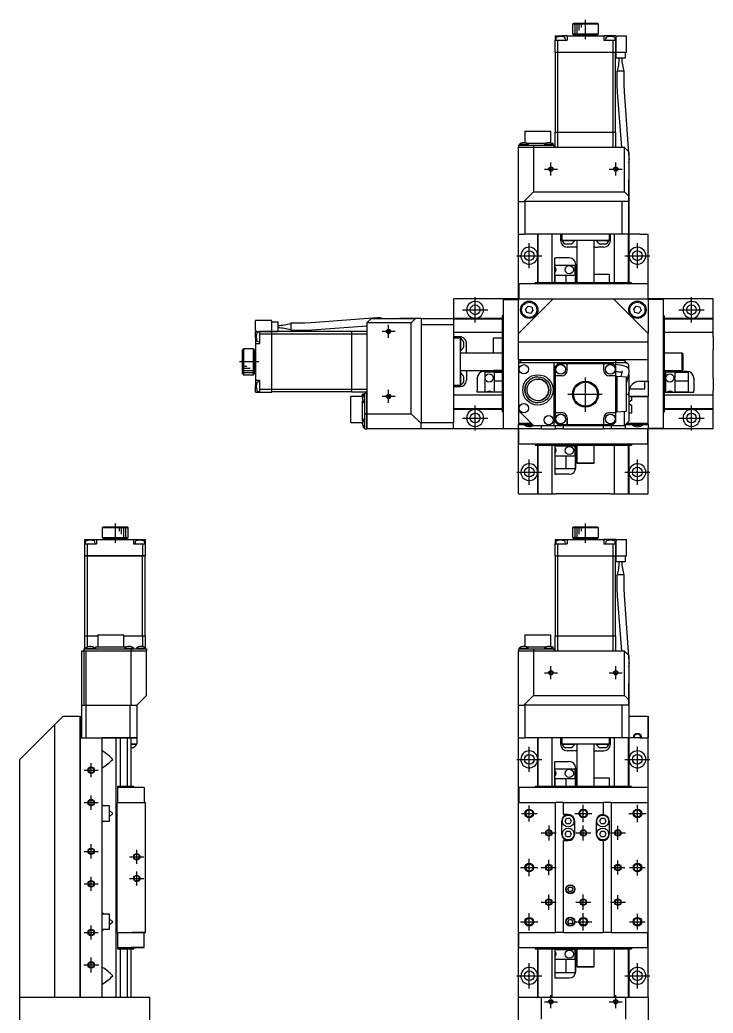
# Model space of a CAD drawing. Extents: x -1 to 917, y -8 to 763.
# Drawn here: x 127.5 to 447.9, y 304.5 to 763.5 of the extents above; entities that cross this region are included whole.
import ezdxf

# ---------------------------------------------------------------- set-up
doc = ezdxf.new("R2010")
doc.units = 0
doc.header["$LTSCALE"] = 0.5
doc.linetypes.add('CENTER', pattern=[50.8, 31.75, -6.35, 6.35, -6.35])
for name, color, linetype in [('MSM_CENTER', 1, 'CENTER'), ('MSM_CONTINUOUS', 7, 'CONTINUOUS'), ('MSM_NARROW', 5, 'CONTINUOUS')]:
    doc.layers.add(name, color=color, linetype=linetype)

msp = doc.modelspace()

# ---------------------------------------------------------------- linework, layer by layer
at = {"layer": 'MSM_CENTER'}
for p, q in [((388.93, 754.55), (388.93, 763.45)), ((369.93, 694.5), (375.93, 694.5)), ((372.93, 691.5), (372.93, 697.5)), ((399.93, 694.5), (405.93, 694.5)), ((402.93, 691.5), (402.93, 697.5)), ((362.93, 648.7), (362.93, 660.3)), ((412.93, 648.7), (412.93, 660.3)), ((357.13, 654.5), (368.73, 654.5)), ((407.13, 654.5), (418.73, 654.5)), ((337.93, 623.7), (337.93, 635.3)), ((437.93, 623.7), (437.93, 635.3)), ((332.13, 629.5), (343.73, 629.5)), ((432.13, 629.5), (443.73, 629.5)), ((297.93, 616.5), (297.93, 622.5)), ((300.93, 619.5), (294.93, 619.5)), ((237.88, 605.5), (228.98, 605.5)), ((388.93, 582.3), (388.93, 598.7)), ((297.93, 586.5), (297.93, 592.5)), ((300.93, 589.5), (294.93, 589.5)), ((380.73, 590.5), (397.13, 590.5)), ((337.93, 573.7), (337.93, 585.3)), ((437.93, 573.7), (437.93, 585.3)), ((332.13, 579.5), (343.73, 579.5)), ((432.13, 579.5), (443.73, 579.5)), ((362.93, 548.7), (362.93, 560.3)), ((412.93, 548.7), (412.93, 560.3)), ((357.13, 554.5), (368.73, 554.5)), ((407.13, 554.5), (418.73, 554.5)), ((171.5, 530.75), (171.5, 521.85)), ((388.93, 521.85), (388.93, 530.75)), ((372.93, 458.8), (372.93, 464.8)), ((402.93, 458.8), (402.93, 464.8)), ((369.93, 461.8), (375.93, 461.8)), ((399.93, 461.8), (405.93, 461.8)), ((362.93, 416), (362.93, 427.6)), ((412.93, 416), (412.93, 427.6)), ((160.5, 413.55), (160.5, 420.05)), ((357.13, 421.8), (368.73, 421.8)), ((407.13, 421.8), (418.73, 421.8)), ((157.25, 416.8), (163.75, 416.8)), ((160.5, 398.55), (160.5, 405.05)), ((157.25, 401.8), (163.75, 401.8)), ((362.93, 393.15), (362.93, 400.45)), ((387.93, 392.8), (387.93, 400.8)), ((412.93, 392.8), (412.93, 400.8)), ((359.28, 396.8), (366.58, 396.8)), ((383.93, 396.8), (391.93, 396.8)), ((408.93, 396.8), (416.93, 396.8)), ((371.93, 391.3), (371.93, 384.3)), ((387.93, 384.3), (387.93, 391.3)), ((403.93, 384.55), (403.93, 391.05)), ((368.43, 387.8), (375.43, 387.8)), ((384.43, 387.8), (391.43, 387.8)), ((400.43, 387.8), (407.43, 387.8)), ((160.5, 376.05), (160.5, 382.55)), ((157.25, 379.3), (163.75, 379.3)), ((178.25, 376.8), (184.75, 376.8)), ((181.5, 373.55), (181.5, 380.05)), ((358.93, 371.8), (366.93, 371.8)), ((362.93, 367.8), (362.93, 375.8)), ((368.43, 371.8), (375.43, 371.8)), ((371.93, 368.3), (371.93, 375.3)), ((400.68, 371.8), (407.18, 371.8)), ((403.93, 368.55), (403.93, 375.05)), ((409.28, 371.8), (416.58, 371.8)), ((412.93, 368.15), (412.93, 375.45)), ((160.5, 361.05), (160.5, 367.55)), ((181.5, 363.55), (181.5, 370.05)), ((157.25, 364.3), (163.75, 364.3)), ((178.25, 366.8), (184.75, 366.8)), ((371.93, 352.3), (371.93, 359.3)), ((387.93, 352.3), (387.93, 359.3)), ((403.93, 352.55), (403.93, 359.05)), ((368.43, 355.8), (375.43, 355.8)), ((384.43, 355.8), (391.43, 355.8)), ((400.43, 355.8), (407.43, 355.8)), ((362.93, 342.8), (362.93, 350.8)), ((387.93, 342.8), (387.93, 350.8)), ((412.93, 343.15), (412.93, 350.45)), ((160.5, 338.55), (160.5, 345.05)), ((358.93, 346.8), (366.93, 346.8)), ((383.93, 346.8), (391.93, 346.8)), ((409.28, 346.8), (416.58, 346.8)), ((157.25, 341.8), (163.75, 341.8)), ((157, 326.8), (164, 326.8)), ((160.5, 323.3), (160.5, 330.3)), ((362.93, 316), (362.93, 327.6)), ((412.93, 316), (412.93, 327.6)), ((357.13, 321.8), (368.73, 321.8)), ((407.13, 321.8), (418.73, 321.8)), ((372.93, 306.8), (372.93, 312.8)), ((402.93, 306.8), (402.93, 312.8)), ((369.93, 309.8), (375.93, 309.8)), ((399.93, 309.8), (405.93, 309.8))]:
    msp.add_line(p, q, dxfattribs=at)
at = {"layer": 'MSM_CONTINUOUS'}
for p, q in [((383.43, 762), (382.93, 761.5)), ((383.43, 762), (394.43, 762)), ((394.93, 761.5), (394.43, 762)), ((394.93, 761.5), (382.93, 761.5)), ((382.93, 761.5), (382.93, 757)), ((394.93, 757), (394.93, 761.5)), ((374.93, 756), (374.93, 754)), ((374.93, 756), (377.93, 756)), ((374.93, 748.5), (374.93, 754)), ((374.93, 754), (376.13, 754)), ((375.27, 754.99), (375.18, 754)), ((376.13, 748.5), (376.13, 754)), ((376.13, 754), (380.43, 754)), ((380.43, 756), (377.93, 756)), ((379.68, 754), (379.59, 754.99)), ((380.43, 756), (380.43, 754)), ((380.43, 756), (397.43, 756)), ((380.43, 756), (380.43, 754)), ((382.93, 757), (394.93, 757)), ((382.93, 757), (383.43, 756.5)), ((394.43, 756.5), (383.43, 756.5)), ((386.43, 756.5), (386.43, 756)), ((391.43, 756), (391.43, 756.5)), ((394.43, 756.5), (394.93, 757)), ((397.43, 756), (397.43, 754)), ((402.93, 756), (397.43, 756)), ((397.43, 754), (402.93, 754)), ((398.27, 754.99), (398.18, 754)), ((401.73, 748.5), (401.73, 754)), ((402.68, 754), (402.59, 754.99)), ((402.93, 756), (402.93, 754)), ((402.93, 755.7), (403.43, 755.7)), ((402.93, 748.5), (402.93, 754)), ((402.93, 754), (402.93, 745.7)), ((403.43, 756), (403.43, 755.7)), ((403.43, 756), (407.93, 756)), ((407.93, 748.5), (407.93, 756)), ((374.93, 748.5), (376.13, 748.5)), ((375.03, 711.5), (375.03, 748.5)), ((376.13, 748.5), (401.73, 748.5)), ((376.17, 711.5), (376.17, 748.5)), ((401.69, 711.5), (401.69, 748.5)), ((401.73, 748.5), (407.93, 748.5)), ((402.83, 711.5), (402.83, 748.5)), ((402.83, 711.5), (402.83, 748.5)), ((407.33, 748.5), (407.33, 745.7)), ((407.33, 745.7), (402.93, 745.7)), ((406.78, 739.7), (403.48, 739.7)), ((403.48, 739.7), (403.48, 733.32)), ((406.78, 733.32), (406.78, 739.7)), ((403.48, 733.32), (403.6, 730.05)), ((403.6, 730.05), (405.52, 704.5)), ((406.89, 730.3), (406.78, 733.32)), ((409.19, 699.73), (406.89, 730.3)), ((360.93, 712), (372.93, 712)), ((360.93, 712), (360.93, 706.66)), ((372.93, 706.53), (372.93, 712)), ((374.93, 704.5), (374.93, 711.5)), ((374.93, 711.5), (376.13, 711.5)), ((376.13, 704.5), (376.13, 711.5)), ((376.13, 711.5), (401.73, 711.5)), ((401.73, 704.5), (401.73, 711.5)), ((401.73, 711.5), (402.93, 711.5)), ((402.93, 704.6), (402.93, 711.5)), ((402.93, 704.6), (402.93, 711.5)), ((357.93, 705.5), (357.93, 704.6)), ((357.93, 705.5), (374.43, 705.5)), ((358.03, 704.5), (357.93, 704.6)), ((357.93, 704.6), (374.43, 704.6)), ((357.93, 679.5), (357.93, 704.5)), ((364.93, 704.5), (357.93, 704.5)), ((362.58, 705.8), (358.28, 705.8)), ((358.28, 705.8), (358.28, 705.5)), ((361.51, 706.5), (370.85, 706.5)), ((362.58, 705.5), (362.58, 705.8)), ((364.93, 705.5), (364.93, 704.6)), ((364.97, 704.5), (364.93, 704.6)), ((364.93, 704.5), (364.93, 684)), ((406.93, 704.5), (364.93, 704.5)), ((374.08, 705.8), (369.78, 705.8)), ((369.78, 705.8), (369.78, 705.5)), ((373.01, 706.5), (373.93, 706.5)), ((373.93, 705.94), (373.93, 706.5)), ((374.08, 705.5), (374.08, 705.8)), ((374.33, 704.5), (374.43, 704.6)), ((374.43, 705.5), (374.43, 704.6)), ((402.83, 704.5), (402.93, 704.6)), ((408.93, 702.5), (406.93, 704.5)), ((406.93, 684), (406.93, 704.5)), ((408.93, 702.5), (408.93, 682)), ((408.93, 702.5), (408.93, 689.5)), ((408.93, 664.5), (408.93, 689.5)), ((360.43, 679.5), (364.93, 684)), ((364.93, 684), (406.93, 684)), ((406.93, 684), (408.93, 682)), ((357.93, 664.5), (357.93, 679.5)), ((357.93, 679.5), (360.43, 679.5)), ((388.21, 679.5), (360.43, 679.5)), ((360.93, 679.5), (360.93, 664.5)), ((388.21, 679.5), (360.93, 679.5)), ((408.93, 679.5), (388.21, 679.5)), ((405.93, 679.5), (388.21, 679.5)), ((405.93, 664.5), (405.93, 679.5)), ((408.93, 682), (408.93, 664.5)), ((357.93, 634.5), (357.93, 664.5)), ((357.93, 664.5), (360.93, 664.5)), ((405.93, 664.5), (360.93, 664.5)), ((366.83, 642), (366.83, 664.5)), ((367.13, 642), (367.13, 664.5)), ((373.48, 642), (373.48, 664.5)), ((377.43, 664.5), (377.43, 661.5)), ((377.93, 664.4), (377.93, 664.5)), ((377.93, 664.4), (377.93, 661.5)), ((399.93, 661.5), (377.93, 661.5)), ((378.08, 661.5), (378.08, 661.3)), ((383.78, 661.3), (378.08, 661.3)), ((383.78, 661.3), (383.78, 661.5)), ((384.93, 661.5), (384.93, 642)), ((392.93, 642), (392.93, 661.5)), ((394.08, 661.5), (394.08, 661.3)), ((399.78, 661.3), (394.08, 661.3)), ((399.78, 661.3), (399.78, 661.5)), ((399.93, 664.5), (399.93, 664.4)), ((399.93, 664.4), (399.93, 661.5)), ((400.43, 661.5), (400.43, 664.5)), ((402.38, 642), (402.38, 664.5)), ((414.03, 664.5), (405.93, 664.5)), ((408.73, 664.5), (408.73, 642)), ((409.03, 664.5), (409.03, 642)), ((414.03, 664.5), (417.93, 664.5)), ((417.93, 634.5), (417.93, 664.5)), ((382.15, 659.85), (379.71, 659.85)), ((384.93, 658.5), (380.43, 658.5)), ((392.93, 658.5), (394.52, 658.5)), ((397.43, 658.5), (394.52, 658.5)), ((398.15, 659.85), (395.71, 659.85)), ((374.8, 653.5), (375.43, 653.5)), ((374.8, 642), (374.8, 653.5)), ((381.43, 653.5), (375.43, 653.5)), ((384.13, 650), (374.8, 650)), ((384.13, 645.5), (384.13, 650)), ((384.43, 650.5), (384.43, 642)), ((374.93, 645.5), (374.8, 645.5)), ((374.93, 645.5), (379.93, 645.5)), ((374.93, 642), (374.93, 645.5)), ((379.93, 645.5), (384.13, 645.5)), ((379.93, 642), (379.93, 645.5)), ((384.13, 645.5), (384.13, 642)), ((384.93, 642), (384.93, 646)), ((392.93, 646), (399.93, 646)), ((399.93, 646), (399.93, 642)), ((358.13, 641.5), (358.13, 634.5)), ((417.73, 641.5), (358.13, 641.5)), ((365.73, 641.5), (365.73, 642)), ((410.13, 642), (365.73, 642)), ((410.13, 641.5), (410.13, 642)), ((417.73, 641.5), (417.73, 634.5)), ((327.93, 634.5), (327.93, 622.5)), ((357.93, 634.5), (327.93, 634.5)), ((350.93, 634.3), (350.93, 574.7)), ((350.93, 634.3), (357.93, 634.3)), ((357.93, 618.5), (373.93, 634.5)), ((357.93, 634.5), (373.93, 634.5)), ((357.93, 618.7), (357.93, 634.5)), ((373.93, 634.5), (401.93, 634.5)), ((401.93, 634.5), (417.93, 618.5)), ((401.93, 634.5), (417.93, 634.5)), ((417.93, 634.5), (417.93, 618.6)), ((447.93, 634.5), (417.93, 634.5)), ((424.93, 634.3), (417.93, 634.3)), ((424.93, 574.7), (424.93, 634.3)), ((447.93, 617), (447.93, 634.5)), ((361.23, 629.83), (362.37, 631.14)), ((361.79, 628.2), (361.23, 629.83)), ((362.37, 631.14), (364.07, 630.81)), ((364.63, 629.17), (363.49, 627.86)), ((364.07, 630.81), (364.63, 629.17)), ((411.23, 629.83), (412.37, 631.14)), ((411.79, 628.2), (411.23, 629.83)), ((412.37, 631.14), (414.07, 630.81)), ((414.63, 629.17), (413.49, 627.86)), ((414.07, 630.81), (414.63, 629.17)), ((243.93, 624.5), (236.43, 624.5)), ((236.43, 620), (236.43, 624.5)), ((243.93, 624.5), (236.43, 624.5)), ((243.93, 618.3), (243.93, 624.5)), ((292.71, 625.76), (262.14, 623.46)), ((289.93, 625.5), (287.93, 623.5)), ((289.93, 625.5), (310.43, 625.5)), ((289.93, 625.5), (302.93, 625.5)), ((312.93, 625.5), (302.93, 625.5)), ((308.43, 623.5), (310.43, 625.5)), ((312.93, 625.5), (312.93, 604.79)), ((312.93, 625.5), (327.93, 625.5)), ((327.93, 625.6), (350.43, 625.6)), ((327.93, 625.3), (350.43, 625.3)), ((350.43, 626.7), (350.43, 582.3)), ((350.93, 626.7), (350.43, 626.7)), ((363.49, 627.86), (361.79, 628.2)), ((413.49, 627.86), (411.79, 628.2)), ((424.93, 626.7), (425.43, 626.7)), ((425.43, 582.3), (425.43, 626.7)), ((425.43, 625.6), (447.93, 625.6)), ((425.43, 625.3), (447.93, 625.3)), ((236.43, 620), (236.73, 620)), ((236.73, 619.5), (236.73, 620)), ((243.93, 623.9), (246.73, 623.9)), ((246.73, 623.9), (246.73, 619.5)), ((252.73, 623.35), (252.73, 620.05)), ((259.12, 623.35), (252.73, 623.35)), ((252.73, 620.05), (259.12, 620.05)), ((262.14, 623.46), (259.12, 623.35)), ((259.12, 620.05), (262.38, 620.17)), ((262.38, 620.17), (287.93, 622.1)), ((308.43, 623.5), (287.93, 623.5)), ((287.93, 623.5), (287.93, 581.5)), ((308.43, 581.5), (308.43, 623.5)), ((312.93, 622.5), (312.93, 604.79)), ((327.93, 622.5), (312.93, 622.5)), ((327.93, 622.5), (327.93, 577.5)), ((236.43, 619.5), (246.73, 619.5)), ((236.43, 619.5), (236.73, 619.5)), ((236.43, 616.5), (236.43, 619.5)), ((236.43, 616.5), (236.43, 614)), ((236.73, 619.5), (238.43, 619.5)), ((238.43, 619.25), (237.44, 619.17)), ((238.43, 618.3), (238.43, 619.5)), ((243.93, 619.5), (238.43, 619.5)), ((243.93, 618.3), (238.43, 618.3)), ((238.43, 614), (238.43, 618.3)), ((280.93, 619.4), (243.93, 619.4)), ((243.93, 592.7), (243.93, 618.3)), ((280.93, 618.26), (243.93, 618.26)), ((280.93, 618.3), (280.93, 619.5)), ((287.83, 619.5), (280.93, 619.5)), ((287.93, 618.3), (280.93, 618.3)), ((280.93, 592.7), (280.93, 618.3)), ((287.83, 619.5), (287.93, 619.4)), ((350.43, 618.95), (327.93, 618.95)), ((330.93, 617), (327.93, 617)), ((327.93, 616.5), (330.93, 616.5)), ((330.93, 616.5), (330.93, 594.5)), ((331.13, 616.35), (330.93, 616.35)), ((331.13, 616.35), (331.13, 610.65)), ((346.43, 616.5), (350.43, 616.5)), ((346.43, 609.5), (346.43, 616.5)), ((357.93, 618.7), (358.03, 618.7)), ((357.93, 606.5), (357.93, 618.7)), ((358.03, 618.7), (358.03, 618.6)), ((417.93, 618.6), (417.83, 618.6)), ((417.93, 606.5), (417.93, 618.6)), ((447.93, 618.95), (425.43, 618.95)), ((447.93, 617), (447.93, 611.09)), ((230.93, 611.5), (230.43, 611)), ((230.43, 600), (230.43, 611)), ((235.43, 611.5), (230.93, 611.5)), ((230.93, 611.5), (230.93, 599.5)), ((235.93, 611), (235.43, 611.5)), ((235.43, 599.5), (235.43, 611.5)), ((235.93, 611), (235.93, 600)), ((236.43, 614), (238.43, 614)), ((236.43, 614), (236.43, 594.5)), ((237.44, 614.84), (238.43, 614.75)), ((330.93, 610.65), (331.13, 610.65)), ((332.58, 614.72), (332.58, 612.28)), ((333.93, 609.5), (333.93, 614)), ((417.93, 614.5), (357.93, 614.5)), ((447.93, 597.91), (447.93, 611.09)), ((236.43, 608), (235.93, 608)), ((350.43, 609.5), (330.93, 609.5)), ((357.93, 606.6), (358.03, 606.5)), ((358.03, 606.5), (357.93, 606.5)), ((357.93, 606.5), (357.93, 605)), ((357.93, 606.5), (357.93, 605)), ((358.03, 606.5), (417.83, 606.5)), ((358.93, 606), (358.93, 605)), ((406.93, 606), (358.93, 606)), ((358.93, 605), (358.93, 606)), ((369.93, 606.2), (369.93, 606.5)), ((405.93, 606.2), (369.93, 606.2)), ((402.93, 605.1), (402.93, 606)), ((405.93, 606.5), (405.93, 606.2)), ((405.93, 606.5), (405.93, 606.2)), ((407.93, 605), (406.93, 606)), ((417.83, 606.5), (417.93, 606.6)), ((417.93, 606.5), (417.83, 606.5)), ((417.93, 596.5), (417.93, 606.5)), ((433.63, 609.5), (425.43, 609.5)), ((433.63, 601.5), (433.63, 609.5)), ((433.93, 609.2), (433.63, 609.5)), ((433.93, 609.2), (433.93, 601.8)), ((235.93, 603), (236.43, 603)), ((312.93, 604.79), (312.93, 577)), ((312.93, 604.79), (312.93, 577.5)), ((330.93, 601.5), (350.43, 601.5)), ((333.93, 601.5), (333.93, 597)), ((350.43, 601.5), (346.43, 601.5)), ((357.93, 605), (357.93, 583)), ((407.93, 605), (357.93, 605)), ((358.93, 605.1), (402.93, 605.1)), ((374.43, 576), (374.43, 605)), ((376.13, 604.5), (374.93, 603.3)), ((376.13, 604.5), (374.93, 603.3)), ((374.93, 603.3), (374.93, 582)), ((374.93, 603.3), (374.93, 577.7)), ((401.73, 604.5), (376.13, 604.5)), ((380.43, 601.5), (380.43, 604.5)), ((397.43, 601.5), (397.43, 604.5)), ((402.93, 603.3), (401.73, 604.5)), ((402.93, 605.1), (402.83, 605)), ((402.93, 603.3), (402.93, 605)), ((402.93, 582), (402.93, 603.3)), ((405.94, 601.23), (405.32, 598.59)), ((408.93, 604), (407.93, 605)), ((408.93, 602.03), (408.93, 604)), ((425.43, 601.5), (433.63, 601.5)), ((433.63, 601.5), (433.93, 601.8)), ((230.43, 600), (230.93, 599.5)), ((230.93, 599.5), (235.43, 599.5)), ((235.43, 599.5), (235.93, 600)), ((236.43, 597), (238.43, 597)), ((238.43, 592.7), (238.43, 597)), ((331.13, 600.35), (330.93, 600.35)), ((331.13, 600.35), (331.13, 594.65)), ((332.58, 598.72), (332.58, 596.28)), ((338.93, 597.91), (338.93, 598)), ((338.93, 597.91), (338.93, 592)), ((341.93, 601), (350.43, 601)), ((346.93, 600.7), (342.43, 600.7)), ((342.43, 600.7), (342.43, 591.38)), ((346.93, 596.5), (346.93, 600.7)), ((346.93, 600.7), (350.43, 600.7)), ((377.93, 599), (374.93, 599)), ((402.93, 599), (399.93, 599)), ((403.43, 598.72), (402.93, 598.75)), ((403.43, 598.72), (403.43, 582.29)), ((407.93, 598.4), (403.43, 598.72)), ((407.93, 595.24), (409.15, 600.48)), ((407.93, 582.6), (407.93, 598.4)), ((408.93, 599.53), (408.93, 578)), ((435.93, 601), (425.43, 601)), ((430.43, 600.7), (425.93, 600.7)), ((425.93, 600.7), (425.93, 591.38)), ((430.43, 600.7), (436.43, 600.7)), ((430.43, 596.5), (430.43, 600.7)), ((436.43, 600.7), (436.43, 596.5)), ((438.93, 597.91), (438.93, 598)), ((438.93, 597.91), (438.93, 592)), ((447.93, 597.91), (447.93, 592)), ((236.43, 591.5), (236.43, 594.5)), ((238.43, 596.25), (237.44, 596.17)), ((238.43, 591.5), (238.43, 592.7)), ((243.93, 592.7), (238.43, 592.7)), ((280.93, 592.74), (243.93, 592.74)), ((243.93, 591.5), (243.93, 592.7)), ((280.93, 591.5), (280.93, 592.7)), ((287.93, 592.7), (280.93, 592.7)), ((330.93, 594.5), (327.93, 594.5)), ((327.93, 594), (330.93, 594)), ((330.93, 594.65), (331.13, 594.65)), ((338.93, 591.38), (338.93, 592)), ((346.93, 591.5), (346.93, 596.5)), ((350.43, 596.5), (346.93, 596.5)), ((409.43, 593.46), (409.43, 593)), ((409.43, 593), (416.43, 593)), ((414.03, 596.5), (417.93, 596.5)), ((416.43, 593), (416.43, 596.5)), ((417.83, 596), (417.83, 596.5)), ((417.93, 596), (417.83, 596)), ((417.93, 596.5), (417.93, 589.5)), ((436.43, 596.5), (430.43, 596.5)), ((430.43, 591.5), (430.43, 596.5)), ((436.43, 596.5), (436.43, 591.5)), ((438.93, 591.38), (438.93, 592)), ((447.93, 574.5), (447.93, 592)), ((236.43, 591.5), (243.93, 591.5)), ((237.44, 591.84), (238.43, 591.75)), ((280.93, 591.6), (243.93, 591.6)), ((280.43, 577.5), (280.43, 589.5)), ((285.9, 589.5), (280.43, 589.5)), ((287.93, 591.5), (280.93, 591.5)), ((285.93, 589.58), (285.93, 590.5)), ((286.49, 590.5), (285.93, 590.5)), ((285.93, 578.08), (285.93, 587.43)), ((286.93, 590.65), (286.64, 590.65)), ((286.64, 590.65), (286.64, 586.35)), ((286.93, 574.5), (286.93, 591)), ((286.93, 591), (287.83, 591)), ((287.83, 574.5), (287.83, 591)), ((287.93, 590.9), (287.83, 591)), ((350.43, 590.06), (327.93, 590.06)), ((350.43, 591.38), (338.93, 591.38)), ((346.93, 591.5), (346.93, 591.38)), ((350.43, 591.5), (346.93, 591.5)), ((407.93, 590.5), (408.93, 590.5)), ((409.03, 590), (408.93, 590)), ((408.93, 589.4), (417.73, 589.4)), ((410.13, 587.53), (408.94, 586.84)), ((409.03, 590), (409.03, 591.5)), ((417.93, 589.5), (409.33, 589.5)), ((409.33, 589.5), (409.33, 589.4)), ((409.33, 589.5), (409.33, 589.4)), ((410.13, 589.4), (410.13, 587.53)), ((417.73, 589.4), (417.73, 577)), ((417.93, 576.5), (417.93, 589.5)), ((425.43, 591.38), (438.93, 591.38)), ((447.93, 590.06), (425.43, 590.06)), ((436.43, 591.5), (430.43, 591.5)), ((430.43, 591.5), (430.43, 591.38)), ((436.43, 591.38), (436.43, 591.5)), ((286.64, 586.35), (286.93, 586.35)), ((350.43, 583.7), (327.93, 583.7)), ((350.43, 583.4), (327.93, 583.4)), ((357.93, 583), (364.93, 576)), ((357.93, 583), (357.93, 582)), ((357.93, 583), (357.93, 576.5)), ((408.94, 586.17), (410.13, 585.48)), ((410.13, 585.48), (410.13, 581.8)), ((447.93, 583.7), (425.43, 583.7)), ((447.93, 583.4), (425.43, 583.4)), ((286.93, 579.15), (286.64, 579.15)), ((286.64, 579.15), (286.64, 574.85)), ((286.93, 581.5), (287.83, 581.5)), ((287.93, 581.54), (287.83, 581.5)), ((287.93, 581.5), (287.93, 574.5)), ((287.93, 581.5), (308.43, 581.5)), ((312.93, 577), (308.43, 581.5)), ((350.93, 582.3), (350.43, 582.3)), ((357.93, 579), (357.93, 576.5)), ((358.13, 577), (358.13, 582.8)), ((374.93, 582), (377.93, 582)), ((374.93, 582), (374.93, 577.7)), ((380.43, 579.5), (380.43, 576.5)), ((380.43, 576.5), (380.43, 579.5)), ((397.43, 576.5), (397.43, 579.5)), ((399.93, 582), (402.93, 582)), ((402.93, 582.25), (403.43, 582.29)), ((402.93, 577.7), (402.93, 582)), ((403.43, 582.29), (407.93, 582.6)), ((406.93, 576), (406.93, 582.53)), ((410.13, 581.8), (408.93, 581.8)), ((424.93, 582.3), (425.43, 582.3)), ((280.43, 577.5), (285.77, 577.5)), ((286.64, 574.85), (286.93, 574.85)), ((286.93, 574.5), (287.83, 574.5)), ((287.93, 574.6), (287.83, 574.5)), ((312.93, 574.5), (287.93, 574.5)), ((312.93, 577.5), (327.93, 577.5)), ((312.93, 574.5), (312.93, 577)), ((327.93, 574.5), (312.93, 574.5)), ((327.93, 574.5), (327.93, 577.5)), ((357.93, 574.5), (327.93, 574.5)), ((350.93, 574.7), (357.93, 574.7)), ((357.93, 576.5), (364.43, 576.5)), ((357.93, 574.5), (357.93, 576.5)), ((368.43, 574.5), (357.93, 574.5)), ((357.93, 544.5), (357.93, 574.5)), ((363.93, 577), (358.13, 577)), ((358.13, 567.5), (358.13, 574.5)), ((364.93, 576), (406.93, 576)), ((368.43, 576), (368.43, 574.5)), ((368.43, 574.5), (375.13, 574.5)), ((374.93, 577.7), (376.13, 576.5)), ((375.13, 574.5), (375.13, 576)), ((378.73, 574.5), (375.13, 574.5)), ((376.13, 576.5), (380.43, 576.5)), ((378.73, 574.5), (378.73, 576)), ((378.73, 574.5), (397.13, 574.5)), ((380.43, 576.5), (401.73, 576.5)), ((397.13, 576), (397.13, 574.5)), ((407.43, 574.5), (397.13, 574.5)), ((400.73, 576), (400.73, 574.5)), ((401.73, 576.5), (402.93, 577.7)), ((408.93, 578), (406.93, 576)), ((407.43, 576), (406.93, 576)), ((407.43, 576.5), (417.93, 576.5)), ((407.43, 574.5), (407.43, 576)), ((417.93, 574.5), (407.43, 574.5)), ((417.73, 577), (407.93, 577)), ((417.73, 567.5), (417.73, 574.5)), ((417.93, 576.5), (417.93, 574.5)), ((424.93, 574.7), (417.93, 574.7)), ((417.93, 544.5), (417.93, 574.5)), ((447.93, 574.5), (417.93, 574.5)), ((358.13, 567.5), (417.73, 567.5)), ((365.73, 567.5), (365.73, 567)), ((365.73, 567), (410.13, 567)), ((366.83, 544.5), (366.83, 567)), ((367.13, 544.5), (367.13, 567)), ((373.48, 544.5), (373.48, 567)), ((374.8, 567), (374.8, 553.5)), ((384.13, 566.5), (374.8, 566.5)), ((384.13, 562), (384.13, 566.5)), ((384.43, 556.5), (384.43, 567)), ((384.93, 567), (384.93, 558.8)), ((392.93, 558.8), (392.93, 567)), ((402.38, 544.5), (402.38, 567)), ((408.73, 567), (408.73, 544.5)), ((409.03, 567), (409.03, 544.5)), ((410.13, 567.5), (410.13, 567)), ((374.93, 562), (374.8, 562)), ((374.93, 556), (374.93, 562)), ((374.93, 562), (379.93, 562)), ((379.93, 556), (379.93, 562)), ((379.93, 562), (384.13, 562)), ((384.13, 562), (384.13, 556)), ((374.8, 556), (374.93, 556)), ((379.93, 556), (374.93, 556)), ((384.13, 556), (379.93, 556)), ((384.93, 558.8), (392.93, 558.8)), ((384.93, 558.8), (385.23, 558.5)), ((392.63, 558.5), (385.23, 558.5)), ((392.63, 558.5), (392.93, 558.8)), ((374.8, 553.5), (375.43, 553.5)), ((381.43, 553.5), (375.43, 553.5)), ((357.93, 544.5), (373.48, 544.5)), ((373.48, 544.5), (375.43, 544.5)), ((394.52, 544.5), (375.43, 544.5)), ((400.43, 544.5), (394.52, 544.5)), ((400.43, 544.5), (414.03, 544.5)), ((414.03, 544.5), (417.93, 544.5)), ((166, 529.3), (165.5, 528.8)), ((165.5, 528.8), (165.5, 524.3)), ((177.5, 528.8), (165.5, 528.8)), ((166, 529.3), (177, 529.3)), ((177.5, 528.8), (177, 529.3)), ((177.5, 524.3), (177.5, 528.8)), ((383.43, 529.3), (382.93, 528.8)), ((394.93, 528.8), (382.93, 528.8)), ((382.93, 528.8), (382.93, 524.3)), ((383.43, 529.3), (394.43, 529.3)), ((394.93, 528.8), (394.43, 529.3)), ((394.93, 524.3), (394.93, 528.8)), ((157.5, 523.3), (185.5, 523.3)), ((157.5, 515.8), (157.5, 523.3)), ((163, 523.3), (163, 521.3)), ((165.5, 524.3), (166, 523.8)), ((165.5, 524.3), (177.5, 524.3)), ((177, 523.8), (166, 523.8)), ((169, 523.8), (169, 523.3)), ((174, 523.3), (174, 523.8)), ((177, 523.8), (177.5, 524.3)), ((180, 523.3), (180, 521.3)), ((185.5, 515.8), (185.5, 523.3)), ((374.93, 523.3), (380.43, 523.3)), ((374.93, 523.3), (374.93, 521.3)), ((380.43, 523.3), (397.43, 523.3)), ((380.43, 523.3), (380.43, 521.3)), ((380.43, 523.3), (380.43, 521.3)), ((382.93, 524.3), (394.93, 524.3)), ((382.93, 524.3), (383.43, 523.8)), ((394.43, 523.8), (383.43, 523.8)), ((386.43, 523.8), (386.43, 523.3)), ((391.43, 523.3), (391.43, 523.8)), ((394.43, 523.8), (394.93, 524.3)), ((402.93, 523.3), (397.43, 523.3)), ((397.43, 523.3), (397.43, 521.3)), ((402.93, 523.3), (402.93, 521.3)), ((403.43, 523.3), (407.93, 523.3)), ((403.43, 523.3), (403.43, 523)), ((407.93, 515.8), (407.93, 523.3)), ((157.5, 521.3), (163, 521.3)), ((157.84, 522.28), (157.75, 521.3)), ((158.7, 515.8), (158.7, 521.3)), ((162.25, 521.3), (162.16, 522.28)), ((180, 521.3), (185.5, 521.3)), ((180.84, 522.28), (180.75, 521.3)), ((184.3, 515.8), (184.3, 521.3)), ((185.25, 521.3), (185.16, 522.28)), ((374.93, 521.3), (380.43, 521.3)), ((374.93, 515.8), (374.93, 521.3)), ((375.27, 522.28), (375.18, 521.3)), ((376.13, 515.8), (376.13, 521.3)), ((379.68, 521.3), (379.59, 522.28)), ((397.43, 521.3), (402.93, 521.3)), ((398.27, 522.28), (398.18, 521.3)), ((401.73, 515.8), (401.73, 521.3)), ((402.68, 521.3), (402.59, 522.28)), ((402.93, 523), (403.43, 523)), ((402.93, 515.8), (402.93, 521.3)), ((402.93, 521.3), (402.93, 513)), ((185.5, 515.8), (157.5, 515.8)), ((157.5, 515.8), (185.5, 515.8)), ((157.6, 478.8), (157.6, 515.8)), ((158.74, 478.8), (158.74, 515.8)), ((184.26, 478.8), (184.26, 515.8)), ((185.4, 478.8), (185.4, 515.8)), ((374.93, 515.8), (376.13, 515.8)), ((375.03, 478.8), (375.03, 515.8)), ((376.13, 515.8), (401.73, 515.8)), ((376.17, 478.8), (376.17, 515.8)), ((401.69, 478.8), (401.69, 515.8)), ((401.73, 515.8), (407.93, 515.8)), ((402.83, 478.8), (402.83, 515.8)), ((402.83, 478.8), (402.83, 515.8)), ((407.33, 515.8), (407.33, 513)), ((407.33, 513), (402.93, 513)), ((406.78, 507), (403.48, 507)), ((403.48, 507), (403.48, 500.61)), ((406.78, 500.61), (406.78, 507)), ((403.48, 500.61), (403.6, 497.34)), ((406.89, 497.59), (406.78, 500.61)), ((403.6, 497.34), (405.52, 471.8)), ((409.19, 467.02), (406.89, 497.59)), ((157.5, 478.8), (163.5, 478.8)), ((157.5, 472.8), (157.5, 478.8)), ((158.7, 473.7), (158.7, 478.8)), ((163.5, 479.3), (175.5, 479.3)), ((163.5, 479.3), (163.5, 473.8)), ((175.5, 473.8), (175.5, 479.3)), ((175.5, 478.8), (185.5, 478.8)), ((184.3, 473.89), (184.3, 478.8)), ((185.5, 473.23), (185.5, 478.8)), ((360.93, 479.3), (372.93, 479.3)), ((360.93, 479.3), (360.93, 473.96)), ((372.93, 473.83), (372.93, 479.3)), ((374.93, 471.8), (374.93, 478.8)), ((374.93, 478.8), (376.13, 478.8)), ((376.13, 471.8), (376.13, 478.8)), ((376.13, 478.8), (401.73, 478.8)), ((401.73, 471.8), (401.73, 478.8)), ((401.73, 478.8), (402.93, 478.8)), ((402.93, 471.9), (402.93, 478.8)), ((402.93, 471.9), (402.93, 478.8)), ((157, 472.8), (186, 472.8)), ((157, 472.8), (157, 471.9)), ((157.85, 473.09), (157.85, 472.8)), ((162.15, 473.09), (157.85, 473.09)), ((162.15, 472.8), (162.15, 473.09)), ((162.5, 473.8), (176.5, 473.8)), ((162.5, 473.8), (162.5, 472.8)), ((175.85, 473.09), (175.85, 472.8)), ((180.15, 473.09), (175.85, 473.09)), ((176.5, 473.6), (176.5, 473.8)), ((179, 472.8), (179, 471.9)), ((180.15, 472.8), (180.15, 473.09)), ((181.35, 473.09), (181.35, 472.8)), ((185.65, 473.09), (181.35, 473.09)), ((185.65, 472.8), (185.65, 473.09)), ((186, 472.8), (186, 471.9)), ((357.93, 472.8), (364.93, 472.8)), ((357.93, 472.8), (357.93, 471.9)), ((360.43, 473.09), (358.28, 473.09)), ((358.28, 473.09), (358.28, 472.8)), ((362.58, 473.09), (360.43, 473.09)), ((361.51, 473.8), (370.85, 473.8)), ((362.58, 472.8), (362.58, 473.09)), ((364.93, 472.8), (374.43, 472.8)), ((364.93, 472.8), (364.93, 471.9)), ((374.08, 473.09), (369.78, 473.09)), ((369.78, 473.09), (369.78, 472.8)), ((373.01, 473.8), (373.93, 473.8)), ((373.93, 473.23), (373.93, 473.8)), ((374.08, 472.8), (374.08, 473.09)), ((374.43, 472.8), (374.43, 471.9)), ((156.9, 471.8), (156, 471.8)), ((156, 471.8), (156, 431.8)), ((156.9, 471.8), (157, 471.7)), ((157, 471.9), (157.1, 471.8)), ((157, 471.9), (186, 471.9)), ((157, 471.9), (157.1, 471.8)), ((186, 471.8), (157, 471.8)), ((157, 471.8), (157, 446.8)), ((158, 471.8), (158, 431.8)), ((178.96, 471.8), (179, 471.9)), ((179, 446.8), (179, 471.8)), ((185.9, 471.8), (186, 471.9)), ((185.9, 471.8), (186, 471.9)), ((186, 451.3), (186, 471.8)), ((357.93, 471.9), (364.93, 471.9)), ((358.03, 471.8), (357.93, 471.9)), ((357.93, 446.8), (357.93, 471.8)), ((364.93, 471.8), (357.93, 471.8)), ((364.93, 471.9), (374.43, 471.9)), ((364.97, 471.8), (364.93, 471.9)), ((406.93, 471.8), (364.93, 471.8)), ((364.93, 471.8), (364.93, 451.3)), ((374.33, 471.8), (374.43, 471.9)), ((402.83, 471.8), (402.93, 471.9)), ((408.93, 469.8), (406.93, 471.8)), ((406.93, 451.3), (406.93, 471.8)), ((408.93, 469.8), (408.93, 449.3)), ((408.93, 469.8), (408.93, 456.8)), ((408.93, 446.8), (408.93, 456.8)), ((181.5, 446.8), (186, 451.3)), ((181.5, 446.8), (186, 451.3)), ((360.43, 446.8), (364.93, 451.3)), ((364.93, 451.3), (406.93, 451.3)), ((406.93, 451.3), (408.93, 449.3)), ((156, 446.8), (181.5, 446.8)), ((178.5, 431.8), (178.5, 446.8)), ((181.5, 446.8), (181.5, 428.8)), ((357.93, 431.8), (357.93, 446.8)), ((357.93, 446.8), (360.43, 446.8)), ((388.21, 446.8), (360.43, 446.8)), ((388.21, 446.8), (360.93, 446.8)), ((360.93, 446.8), (360.93, 431.8)), ((408.93, 446.8), (388.21, 446.8)), ((405.93, 446.8), (388.21, 446.8)), ((405.93, 431.8), (405.93, 446.8)), ((408.93, 449.3), (408.93, 446.8)), ((408.93, 446.8), (408.93, 431.8)), ((147.5, 441.8), (127.5, 421.8)), ((147.5, 441.8), (155.5, 441.8)), ((155.4, 311.8), (155.4, 441.8)), ((155.5, 433.8), (155.5, 441.8)), ((155.5, 311.8), (155.5, 441.8)), ((408.93, 441.8), (417.93, 441.8)), ((417.83, 431.8), (417.83, 441.8)), ((417.93, 441.8), (417.93, 431.8)), ((143.5, 437.8), (143.5, 311.8)), ((155.5, 431.8), (181.5, 431.8)), ((165.5, 311.8), (165.5, 431.8)), ((181.4, 431.8), (165.5, 431.8)), ((172, 311.8), (172, 431.8)), ((173.96, 409.3), (173.96, 431.8)), ((175.5, 431.8), (181.5, 431.8)), ((177.04, 431.8), (177.04, 409.3)), ((179, 409.3), (179, 431.8)), ((357.93, 401.8), (357.93, 431.8)), ((357.93, 431.8), (360.93, 431.8)), ((405.93, 431.8), (360.93, 431.8)), ((366.83, 409.3), (366.83, 431.8)), ((367.13, 409.3), (367.13, 431.8)), ((373.48, 409.3), (373.48, 431.8)), ((377.43, 431.8), (377.43, 428.8)), ((377.93, 431.7), (377.93, 431.8)), ((377.93, 431.7), (377.93, 428.8)), ((399.93, 431.8), (399.93, 431.7)), ((399.93, 431.7), (399.93, 428.8)), ((400.43, 428.8), (400.43, 431.8)), ((402.38, 409.3), (402.38, 431.8)), ((409.03, 431.8), (405.93, 431.8)), ((408.73, 431.8), (408.73, 409.3)), ((414.03, 431.8), (409.03, 431.8)), ((409.03, 431.8), (409.03, 409.3)), ((414.03, 431.8), (417.93, 431.8)), ((417.93, 401.8), (417.93, 431.8)), ((179, 428.8), (181.5, 428.8)), ((181.5, 428.8), (179, 428.8)), ((181.35, 428.6), (179, 428.6)), ((179.72, 427.15), (179, 427.15)), ((181.35, 428.6), (181.35, 428.8)), ((399.93, 428.8), (377.93, 428.8)), ((378.08, 428.8), (378.08, 428.6)), ((383.78, 428.6), (378.08, 428.6)), ((382.15, 427.15), (379.71, 427.15)), ((383.78, 428.6), (383.78, 428.8)), ((384.93, 428.8), (384.93, 409.3)), ((392.93, 409.3), (392.93, 428.8)), ((394.08, 428.8), (394.08, 428.6)), ((399.78, 428.6), (394.08, 428.6)), ((398.15, 427.15), (395.71, 427.15)), ((399.78, 428.6), (399.78, 428.8)), ((165.5, 425.54), (165.62, 425.7)), ((384.93, 425.8), (380.43, 425.8)), ((392.93, 425.8), (397.43, 425.8)), ((127.5, 311.9), (127.5, 421.8)), ((165.5, 418.06), (165.62, 417.9)), ((374.8, 420.8), (381.43, 420.8)), ((374.8, 409.3), (374.8, 420.8)), ((384.43, 417.8), (384.43, 409.3)), ((384.13, 417.3), (374.8, 417.3)), ((384.13, 412.8), (384.13, 417.3)), ((384.93, 409.3), (384.93, 413.3)), ((392.93, 413.3), (399.93, 413.3)), ((399.93, 413.3), (399.93, 409.3)), ((172.6, 409.3), (172.6, 401.8)), ((180.2, 409.3), (172.6, 409.3)), ((185, 408.8), (172.6, 408.8)), ((174.48, 408.8), (174.48, 409.3)), ((176.52, 408.8), (176.52, 409.3)), ((180.2, 408.8), (180.2, 409.3)), ((185, 408.8), (185, 401.8)), ((417.73, 408.8), (358.13, 408.8)), ((358.13, 408.8), (358.13, 401.8)), ((410.13, 409.3), (365.73, 409.3)), ((365.73, 408.8), (365.73, 409.3)), ((384.13, 412.8), (374.8, 412.8)), ((374.93, 409.3), (374.93, 412.8)), ((379.93, 409.3), (379.93, 412.8)), ((384.13, 412.8), (384.13, 409.3)), ((410.13, 408.8), (410.13, 409.3)), ((417.73, 408.8), (417.73, 401.8)), ((165.62, 400.7), (165.5, 400.54)), ((169, 400.3), (165.5, 400.3)), ((166.37, 400.3), (165.62, 400.7)), ((169, 393.3), (169, 400.3)), ((172.5, 341.8), (172.5, 401.8)), ((172.5, 401.8), (185.5, 401.8)), ((185.5, 341.8), (185.5, 401.8)), ((357.93, 401.8), (375.13, 401.8)), ((357.93, 341.8), (357.93, 401.8)), ((375.13, 341.8), (375.13, 401.8)), ((378.73, 401.8), (375.13, 401.8)), ((378.73, 396.3), (378.73, 401.8)), ((378.73, 401.8), (397.13, 401.8)), ((397.13, 401.8), (397.13, 396.29)), ((400.73, 401.8), (397.13, 401.8)), ((400.73, 401.8), (417.93, 401.8)), ((400.73, 401.8), (400.73, 341.8)), ((417.93, 341.8), (417.93, 401.8)), ((170.5, 396.8), (169, 398.12)), ((169, 395.48), (170.5, 396.8)), ((380.93, 396.3), (378.73, 396.3)), ((165.5, 393.3), (169, 393.3)), ((165.5, 393.06), (165.62, 392.9)), ((165.62, 392.9), (166.37, 393.3)), ((377.93, 387.3), (377.93, 393.3)), ((379.49, 393.3), (380.21, 394.55)), ((380.21, 392.05), (379.49, 393.3)), ((380.21, 394.55), (381.65, 394.55)), ((381.65, 392.05), (380.21, 392.05)), ((381.65, 394.55), (382.37, 393.3)), ((382.37, 393.3), (381.65, 392.05)), ((383.93, 387.3), (383.93, 393.3)), ((393.93, 393.3), (393.93, 387.3)), ((395.49, 393.3), (396.21, 394.55)), ((396.21, 392.05), (395.49, 393.3)), ((396.21, 394.55), (397.65, 394.55)), ((397.65, 392.05), (396.21, 392.05)), ((397.65, 394.55), (398.37, 393.3)), ((398.37, 393.3), (397.65, 392.05)), ((399.93, 393.3), (399.93, 387.3)), ((379.49, 387.3), (380.21, 388.55)), ((380.21, 386.05), (379.49, 387.3)), ((380.21, 388.55), (381.65, 388.55)), ((381.65, 386.05), (380.21, 386.05)), ((381.65, 388.55), (382.37, 387.3)), ((382.37, 387.3), (381.65, 386.05)), ((395.49, 387.3), (396.21, 388.55)), ((396.21, 386.05), (395.49, 387.3)), ((396.21, 388.55), (397.65, 388.55)), ((397.65, 386.05), (396.21, 386.05)), ((397.65, 388.55), (398.37, 387.3)), ((398.37, 387.3), (397.65, 386.05)), ((378.73, 341.8), (378.73, 384.3)), ((378.73, 384.3), (380.93, 384.3)), ((397.13, 384.3), (397.13, 341.8)), ((380.77, 361.8), (381.35, 362.8)), ((381.35, 362.8), (382.51, 362.8)), ((382.51, 362.8), (383.08, 361.8)), ((381.35, 360.8), (380.77, 361.8)), ((382.51, 360.8), (381.35, 360.8)), ((383.08, 361.8), (382.51, 360.8)), ((165.62, 350.7), (165.5, 350.54)), ((169, 350.3), (165.5, 350.3)), ((166.37, 350.3), (165.62, 350.7)), ((169, 343.3), (169, 350.3)), ((170.5, 346.8), (169, 348.12)), ((169, 345.48), (170.5, 346.8)), ((380.77, 346.8), (381.35, 347.8)), ((381.35, 345.8), (380.77, 346.8)), ((381.35, 347.8), (382.51, 347.8)), ((382.51, 345.8), (381.35, 345.8)), ((382.51, 347.8), (383.08, 346.8)), ((383.08, 346.8), (382.51, 345.8)), ((165.5, 343.3), (169, 343.3)), ((165.5, 343.06), (165.62, 342.9)), ((165.62, 342.9), (166.37, 343.3)), ((172.5, 341.8), (185.5, 341.8)), ((172.6, 341.8), (172.6, 334.3)), ((185.5, 341.8), (179.3, 341.8)), ((185, 334.8), (185, 341.8)), ((185.5, 341.8), (185.15, 341.8)), ((185.5, 341.8), (185.15, 341.8)), ((357.93, 341.8), (375.13, 341.8)), ((357.93, 311.8), (357.93, 341.8)), ((358.13, 334.8), (358.13, 341.8)), ((378.73, 341.8), (375.13, 341.8)), ((378.73, 341.8), (397.13, 341.8)), ((400.73, 341.8), (397.13, 341.8)), ((400.73, 341.8), (417.93, 341.8)), ((417.73, 334.8), (417.73, 341.8)), ((417.93, 311.8), (417.93, 341.8)), ((172.6, 334.8), (185, 334.8)), ((172.6, 334.3), (180.2, 334.3)), ((173.96, 311.8), (173.96, 334.3)), ((174.48, 334.8), (174.48, 334.3)), ((176.52, 334.8), (176.52, 334.3)), ((177.04, 334.3), (177.04, 311.8)), ((185, 334.8), (179, 334.8)), ((179, 311.8), (179, 334.3)), ((180.2, 334.3), (179, 334.3)), ((180.2, 334.8), (180.2, 334.3)), ((358.13, 334.8), (417.73, 334.8)), ((365.73, 334.8), (365.73, 334.3)), ((365.73, 334.3), (410.13, 334.3)), ((366.83, 311.8), (366.83, 334.3)), ((367.13, 311.8), (367.13, 334.3)), ((373.48, 311.8), (373.48, 334.3)), ((374.8, 334.3), (374.8, 320.8)), ((384.13, 333.8), (374.8, 333.8)), ((384.13, 329.3), (384.13, 333.8)), ((384.43, 323.8), (384.43, 334.3)), ((384.93, 334.3), (384.93, 326.1)), ((392.93, 326.1), (392.93, 334.3)), ((402.38, 311.8), (402.38, 334.3)), ((408.73, 334.3), (408.73, 311.8)), ((409.03, 334.3), (409.03, 311.8)), ((410.13, 334.8), (410.13, 334.3)), ((384.13, 329.3), (374.8, 329.3)), ((374.93, 323.3), (374.93, 329.3)), ((379.93, 323.3), (379.93, 329.3)), ((384.13, 329.3), (384.13, 323.3)), ((384.93, 326.1), (392.93, 326.1)), ((384.93, 326.1), (385.23, 325.8)), ((392.63, 325.8), (392.93, 326.1)), ((165.5, 325.54), (165.62, 325.7)), ((374.8, 323.3), (384.13, 323.3)), ((392.63, 325.8), (385.23, 325.8)), ((165.5, 318.06), (165.62, 317.9)), ((374.8, 320.8), (381.43, 320.8)), ((127.5, 311.9), (127.6, 311.8)), ((187.5, 311.8), (127.5, 311.8)), ((127.5, 288.8), (127.5, 311.8)), ((143.3, 311.7), (143.3, 311.8)), ((166, 311.7), (143.3, 311.7)), ((166, 311.7), (166, 311.8)), ((187.5, 288.8), (187.5, 311.8)), ((417.93, 311.8), (357.93, 311.8)), ((357.93, 288.8), (357.93, 311.8)), ((368.43, 311.8), (368.43, 301.8)), ((407.43, 311.8), (407.43, 301.8)), ((417.93, 311.7), (417.93, 311.8)), ((417.93, 311.7), (417.93, 311.8)), ((417.93, 311.8), (417.93, 288.8)), ((417.93, 311.8), (417.93, 299.3))]:
    msp.add_line(p, q, dxfattribs=at)
for centre, radius in [((372.93, 694.5), 0.783), ((402.93, 694.5), 0.783), ((362.93, 654.5), 2.25), ((412.93, 654.5), 2.25), ((381.43, 648), 1.9), ((362.93, 629.5), 4), ((412.93, 629.5), 4), ((337.93, 629.5), 2.25), ((362.93, 629.5), 3.5), ((412.93, 629.5), 3.5), ((437.93, 629.5), 2.25), ((297.93, 619.5), 0.783), ((360.43, 602), 2.15), ((377.43, 602), 2.25), ((400.43, 602), 2.25), ((344.43, 598), 1.9), ((366.93, 592.5), 7), ((366.93, 592.5), 6), ((366.93, 592.5), 5), ((427.93, 598), 1.9), ((388.93, 590.5), 6), ((388.93, 590.5), 5.5), ((297.93, 589.5), 0.783), ((360.43, 584), 2.15), ((337.93, 579.5), 2.25), ((371.93, 578.5), 2.15), ((377.43, 579), 2.25), ((400.43, 579), 2.25), ((437.93, 579.5), 2.25), ((381.43, 564.5), 1.9), ((362.93, 554.5), 2.25), ((412.93, 554.5), 2.25), ((372.93, 461.8), 0.783), ((402.93, 461.8), 0.783), ((362.93, 421.8), 2.25), ((412.93, 421.8), 2.25), ((160.5, 416.8), 1.23), ((381.43, 415.3), 1.9), ((160.5, 401.8), 1.23), ((362.93, 396.8), 1.62), ((380.93, 393.3), 2.75), ((387.93, 396.8), 1.62), ((396.93, 393.3), 2.75), ((412.93, 396.8), 1.62), ((371.93, 387.8), 1.23), ((380.93, 387.3), 2.75), ((387.93, 387.8), 1.23), ((396.93, 387.3), 2.75), ((403.93, 387.8), 1.23), ((160.5, 379.3), 1.23), ((181.5, 376.8), 1.23), ((362.93, 371.8), 1.62), ((371.93, 371.8), 1.23), ((403.93, 371.8), 1.23), ((412.93, 371.8), 1.62), ((181.5, 366.8), 1.23), ((160.5, 364.3), 1.23), ((381.93, 361.8), 2.1), ((381.93, 361.8), 1.9), ((371.93, 355.8), 1.23), ((387.93, 355.8), 1.23), ((403.93, 355.8), 1.23), ((381.93, 346.8), 2.1), ((362.93, 346.8), 1.62), ((381.93, 346.8), 1.9), ((387.93, 346.8), 1.62), ((412.93, 346.8), 1.62), ((160.5, 341.8), 1.23), ((381.43, 331.8), 1.9), ((160.5, 326.8), 1.23), ((362.93, 321.8), 2.25), ((412.93, 321.8), 2.25), ((372.93, 309.8), 0.783), ((402.93, 309.8), 0.783)]:
    msp.add_circle(centre, radius, dxfattribs=at)
for centre, radius, start, end in [((375.76, 754.94), 0.5, 107.6292, 175), ((377.43, 749.7), 6, 72.3708, 107.6292), ((379.1, 754.94), 0.5, 5, 72.3708), ((398.76, 754.94), 0.5, 107.6292, 175), ((400.43, 749.7), 6, 72.3708, 107.6292), ((402.1, 754.94), 0.5, 5, 72.3708), ((377.69, 746.85), 26.91, 344.5953, 357.5566), ((434.27, 747.12), 28.62, 182.8322, 195.0159), ((360.43, 703.7), 3, 44.22, 135.78), ((371.93, 703.7), 3, 44.22, 135.78), ((403.02, 699.26), 6.19, 342.7799, 4.2978), ((380.43, 661.5), 3, 180.0022, 269.9978), ((380.93, 662.86), 3.25, 208.7266, 247.939), ((380.93, 662.86), 3.25, 292.061, 331.2734), ((396.93, 662.86), 3.25, 208.7266, 247.939), ((397.43, 661.5), 3, 269.9997, 0.0003), ((396.93, 662.86), 3.25, 292.061, 331.2734), ((362.93, 654.5), 3.9, 73.6174, 179.9999), ((362.93, 654.5), 3.9, 180, 73.6173), ((412.93, 654.5), 3.9, 73.6174, 179.9999), ((412.93, 654.5), 3.9, 180, 73.6173), ((381.43, 650.5), 3, 360, 90), ((373.43, 648), 1.9, 316.3748, 43.6252), ((337.93, 629.5), 3.9, 73.6174, 179.9999), ((437.93, 629.5), 3.9, 73.6174, 179.9999), ((337.93, 629.5), 3.9, 180, 73.6173), ((437.93, 629.5), 3.9, 180, 73.6173), ((293.17, 619.59), 6.19, 72.7799, 94.2978), ((245.32, 650.84), 28.62, 272.8322, 285.0159), ((245.58, 594.26), 26.91, 74.5953, 87.5566), ((242.73, 617), 6, 162.3708, 197.6292), ((237.49, 618.67), 0.5, 95, 162.3708), ((237.49, 615.34), 0.5, 197.6292, 265), ((330.93, 614), 3, 359.9997, 90.0003), ((329.57, 613.5), 3.25, 22.061, 61.2734), ((329.57, 613.5), 3.25, 298.7266, 337.939), ((377.93, 601.5), 2.5, 270, 360), ((399.93, 601.5), 2.5, 180, 270), ((402.87, 590.87), 13.28, 72.1748, 89.7441), ((406.52, 600.87), 2.67, 352.8096, 80.973), ((330.93, 597), 3, 270.0022, 359.9978), ((329.57, 597.5), 3.25, 22.061, 61.2734), ((341.93, 598), 3, 90, 180), ((366.93, 592.5), 6, 90, 270), ((366.93, 592.5), 5, 270, 90), ((402.9, 590.94), 9.91, 73.2914, 89.8447), ((435.93, 598), 3, 360, 90), ((242.73, 594), 6, 162.3708, 197.6292), ((237.49, 595.67), 0.5, 95, 162.3708), ((237.49, 592.34), 0.5, 197.6292, 265), ((329.57, 597.5), 3.25, 298.7266, 337.939), ((414.03, 591.5), 5, 90, 180), ((288.73, 588.5), 3, 134.22, 225.78), ((344.43, 590), 1.9, 46.3748, 133.6252), ((427.93, 590), 1.9, 46.3748, 133.6252), ((337.93, 579.5), 3.9, 73.6174, 179.9999), ((337.93, 579.5), 3.9, 180, 73.6173), ((437.93, 579.5), 3.9, 73.6174, 179.9999), ((437.93, 579.5), 3.9, 180, 73.6173), ((288.73, 577), 3, 134.22, 225.78), ((377.93, 579.5), 2.5, 360, 90), ((399.93, 579.5), 2.5, 90, 180), ((362.93, 579.5), 4, 228.5904, 299.6233), ((362.93, 579.5), 3.5, 238.9972, 297.3594), ((412.93, 579.5), 4, 228.5903, 311.4097), ((412.93, 579.5), 3.5, 238.9972, 301.0028), ((373.43, 564.5), 1.9, 316.3748, 43.6252), ((362.93, 554.5), 3.9, 73.6174, 179.9999), ((362.93, 554.5), 3.9, 180, 73.6173), ((381.43, 556.5), 3, 270, 360), ((412.93, 554.5), 3.9, 73.6174, 179.9999), ((412.93, 554.5), 3.9, 180, 73.6173), ((158.33, 522.24), 0.5, 107.6292, 175), ((160, 517), 6, 72.3708, 107.6292), ((161.67, 522.24), 0.5, 5, 72.3708), ((181.33, 522.24), 0.5, 107.6292, 175), ((183, 517), 6, 72.3708, 107.6292), ((184.67, 522.24), 0.5, 5, 72.3708), ((375.76, 522.24), 0.5, 107.6292, 175), ((377.43, 517), 6, 72.3708, 107.6292), ((379.1, 522.24), 0.5, 5, 72.3708), ((398.76, 522.24), 0.5, 107.6292, 175), ((400.43, 517), 6, 72.3708, 107.6292), ((402.1, 522.24), 0.5, 5, 72.3708), ((377.69, 514.14), 26.91, 344.5953, 357.5566), ((434.27, 514.41), 28.62, 182.8322, 195.0159), ((160, 471), 3, 44.22, 135.78), ((178, 471), 3, 44.22, 135.78), ((183.5, 471), 3, 44.22, 135.78), ((360.43, 471), 3, 44.22, 135.78), ((371.93, 471), 3, 44.22, 135.78), ((403.02, 466.56), 6.19, 342.7799, 4.2978), ((412.93, 431.8), 1.62, 0, 180), ((178.5, 430.16), 3.25, 292.061, 331.2734), ((380.43, 428.8), 3, 180.0028, 269.9972), ((380.93, 430.16), 3.25, 208.7266, 247.939), ((380.93, 430.16), 3.25, 292.061, 331.2734), ((396.93, 430.16), 3.25, 208.7266, 247.939), ((397.43, 428.8), 3, 270, 0), ((396.93, 430.16), 3.25, 292.061, 331.2734), ((148.7, 399.54), 31.15, 45.6019, 57.107), ((362.93, 421.8), 3.9, 73.6174, 179.9999), ((362.93, 421.8), 3.9, 180, 73.6173), ((412.93, 421.8), 3.9, 73.6174, 179.9999), ((412.93, 421.8), 3.9, 180, 73.6173), ((148.7, 444.06), 31.15, 302.893, 314.3981), ((381.43, 417.8), 3, 360, 90), ((373.43, 415.3), 1.9, 316.3748, 43.6252), ((380.93, 393.3), 3, 360, 180), ((396.93, 393.3), 3, 360, 180), ((380.93, 387.3), 3, 180, 360), ((396.93, 387.3), 3, 180, 360), ((373.43, 331.8), 1.9, 316.3748, 43.6252), ((148.7, 299.54), 31.15, 45.6019, 57.107), ((148.7, 344.06), 31.15, 302.893, 314.3981), ((362.93, 321.8), 3.9, 73.6174, 179.9999), ((362.93, 321.8), 3.9, 180, 73.6173), ((381.43, 323.8), 3, 270, 360), ((412.93, 321.8), 3.9, 73.6174, 179.9999), ((412.93, 321.8), 3.9, 180, 73.6173)]:
    msp.add_arc(centre, radius, start, end, dxfattribs=at)
at = {"layer": 'MSM_NARROW'}
for p, q in [((383.93, 761.5), (383.93, 757)), ((384.93, 761.5), (384.93, 757)), ((385.93, 761.5), (385.93, 758.5)), ((386.93, 761.5), (386.93, 760)), ((230.93, 603.5), (232.43, 603.5)), ((230.93, 602.5), (233.93, 602.5)), ((230.93, 601.5), (235.43, 601.5)), ((230.93, 600.5), (235.43, 600.5)), ((173.5, 527.3), (173.5, 528.8)), ((174.5, 525.8), (174.5, 528.8)), ((175.5, 524.3), (175.5, 528.8)), ((176.5, 524.3), (176.5, 528.8)), ((383.93, 528.8), (383.93, 524.3)), ((384.93, 528.8), (384.93, 524.3)), ((385.93, 528.8), (385.93, 525.8)), ((386.93, 528.8), (386.93, 527.3))]:
    msp.add_line(p, q, dxfattribs=at)
for centre, radius in [((372.93, 694.5), 1), ((402.93, 694.5), 1), ((297.93, 619.5), 1), ((297.93, 589.5), 1), ((372.93, 461.8), 1), ((402.93, 461.8), 1), ((160.5, 416.8), 1.5), ((160.5, 401.8), 1.5), ((362.93, 396.8), 2), ((387.93, 396.8), 2), ((412.93, 396.8), 2), ((371.93, 387.8), 1.5), ((387.93, 387.8), 1.5), ((403.93, 387.8), 1.5), ((160.5, 379.3), 1.5), ((181.5, 376.8), 1.5), ((362.93, 371.8), 2), ((371.93, 371.8), 1.5), ((403.93, 371.8), 1.5), ((412.93, 371.8), 2), ((181.5, 366.8), 1.5), ((160.5, 364.3), 1.5), ((371.93, 355.8), 1.5), ((387.93, 355.8), 1.5), ((403.93, 355.8), 1.5), ((362.93, 346.8), 2), ((387.93, 346.8), 2), ((412.93, 346.8), 2), ((160.5, 341.8), 1.5), ((160.5, 326.8), 1.5), ((372.93, 309.8), 1), ((402.93, 309.8), 1)]:
    msp.add_circle(centre, radius, dxfattribs=at)
msp.add_arc((412.93, 431.8), 2, 0, 180, dxfattribs=at)

doc.saveas('drawing.dxf')
